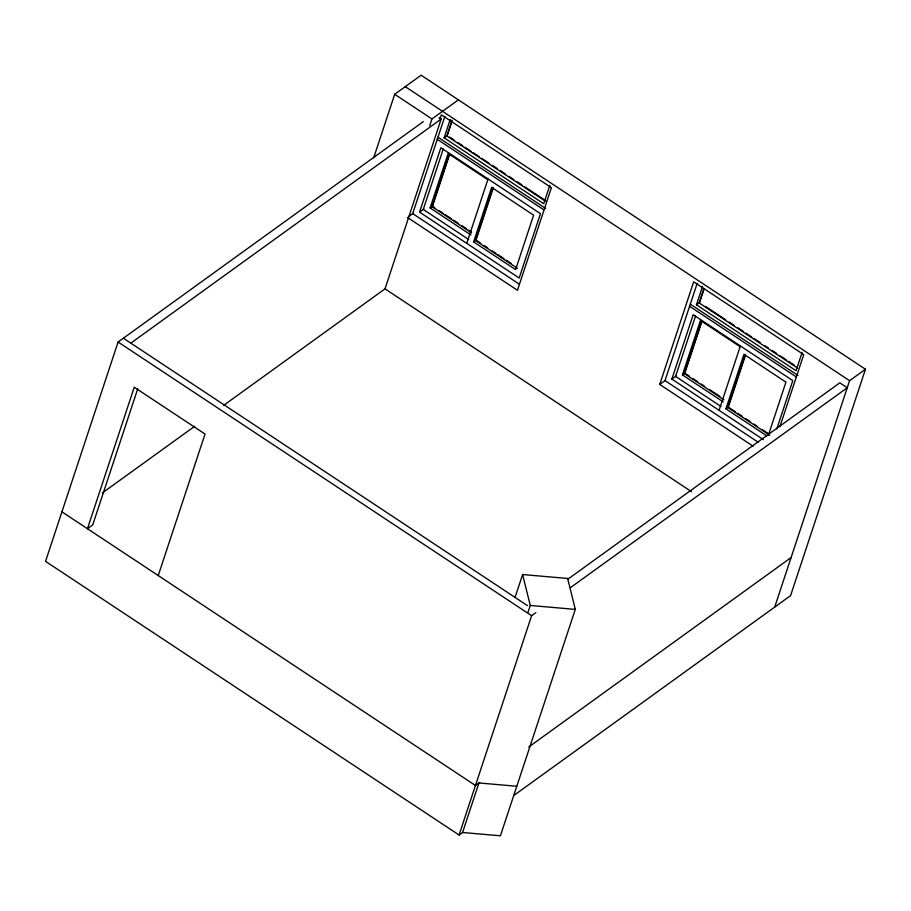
<?xml version="1.0" encoding="UTF-8"?>
<svg xmlns="http://www.w3.org/2000/svg" width="911" height="911" viewBox="0 0 911 911"><rect width="100%" height="100%" fill="white"/><g stroke="black" fill="none" stroke-linecap="round" stroke-linejoin="round"><path stroke-width="1.37" d="M423.342 121.607L118.088 342.024L45.55 561.358L459.076 835.011L462.572 832.495L478.947 782.97M137.743 388.781L92.728 524.895L87.445 528.71L134.247 387.209L205.032 434.057L158.229 575.558M373.704 157.751L394.691 94.288L421.133 75.203L865.45 369.24L790.577 595.646L513.542 795.679M429.719 125.695L431.951 118.942L458.381 99.857M440.013 118.897L441.357 114.843L551.406 187.677L517.471 290.267L407.422 217.433M439.045 117.633L441.175 119.045L385.011 288.844L223.491 405.475M444.853 116.414L412.706 213.618L519.213 284.095M419.561 212.115L440.856 147.73L540.474 213.664L519.179 278.037L419.561 212.115L423.797 209.063M549.834 185.354L543.753 203.757L444.135 137.823L450.216 119.432M451.993 120.15L446.777 135.921L545.211 201.058M452.084 121.083L447.301 135.534L444.135 137.823M443.224 149.085L423.262 209.439L468.698 239.502M470.941 234.958L430.117 207.947L448.132 153.469L487.784 179.706M449.544 153.458L431.973 206.603L471.625 232.852M449.635 154.403L432.497 206.228L434.832 207.765M466.762 243.351L488.057 178.966M473.618 241.848L491.633 187.37L533.618 215.155L515.603 269.633L473.618 241.848L476.396 239.844M493.045 187.37L475.474 240.515L517.459 268.301M476.442 238.807L493.136 188.315M515.011 597.479L522.607 574.534L567.644 578.462L575.296 609.391L500.412 835.797L462.572 832.495M528.027 612.215L530.259 605.462L522.607 574.534M459.076 835.011L531.614 615.688L535.839 612.625M753.215 446.265L659.735 384.408L693.658 281.818L803.718 354.641L780.055 426.189M697.166 283.389L665.019 380.593L758.51 442.45M763.338 439.614L671.874 379.09L693.169 314.705L792.786 380.627L776.821 428.922M802.147 352.329L796.066 370.72L696.448 304.798L702.529 286.407M703.873 288.434L699.09 302.885L797.524 368.033M703.964 289.368L699.614 302.509L696.448 304.798M695.537 316.06L675.575 376.414L721 406.477M723.254 401.922L682.43 374.911L700.445 320.433L740.096 346.681M701.857 320.433L684.275 373.578L723.938 399.815M701.948 321.378L684.81 373.191L689.479 376.289M719.075 410.326L740.37 345.941M766.755 435.834L725.93 408.823L743.945 354.345L785.931 382.13L768.36 435.276M745.357 354.333L727.787 407.49L769.772 435.276M728.754 405.771L745.449 355.279M774.714 607.09L849.587 380.696L865.45 369.24M130.82 343.14L441.175 119.045M408.561 216.613L413.093 213.345M430.117 207.947L432.896 205.943M102.351 492.942L194.658 426.302M659.735 384.408L665.394 380.32M671.874 379.09L676.11 376.038M682.43 374.911L685.209 372.906M725.93 408.823L728.709 406.818M567.519 579.442L839.794 382.836L847.253 387.767L570.354 587.709M479.687 782.435L475.462 785.487L61.925 511.823M528.779 746.986L791.09 557.566M530.259 605.462L575.296 609.391M478.799 782.948L516.799 786.273M405.27 86.659L849.587 380.696M394.691 94.288L431.951 118.942M449.681 137.106L454.418 140.248M457.982 142.606L462.72 145.737M465.088 147.309L471.021 151.237M473.401 152.809L479.323 156.726M481.703 158.298L488.808 163.001M492.373 165.358L497.11 168.501M500.674 170.858L505.411 173.99M508.976 176.347L513.713 179.49M517.277 181.847L522.014 184.979M524.394 186.55L545.735 200.682M705.547 306.438L725.703 319.772M729.267 322.13L734.004 325.273M737.568 327.618L743.501 331.547M745.87 333.119L751.803 337.036M754.171 338.607L760.104 342.536M764.841 345.668L768.406 348.025M771.959 350.382L776.707 353.525M780.26 355.871L786.193 359.799M788.562 361.371L794.494 365.288M437.986 137.208L545.666 208.46M690.299 304.172L797.979 375.434M437.28 139.326L543.776 209.803M689.593 306.301L796.089 376.778M439.501 210.851L442.997 213.174M445.331 214.711L451.161 218.572M453.496 220.12L458.153 223.206M461.649 225.518L466.318 228.604M468.653 230.153L470.987 231.69M692.975 378.6L697.632 381.686M701.14 383.998L704.636 386.321M709.305 389.407L719.792 396.353M475.997 240.14L480.666 243.226M484.162 245.537L487.658 247.849M492.327 250.935L495.823 253.258M498.158 254.795L503.988 258.656M506.322 260.204L510.991 263.29M729.472 407.877L735.302 411.738M737.637 413.275L742.306 416.361M745.802 418.684L750.47 421.77M753.966 424.082L757.462 426.405M762.131 429.491L767.962 433.351M384.681 288.628L691.563 491.701M123.372 338.209L527.423 605.587M118.088 342.024L531.614 615.688"/></g></svg>
